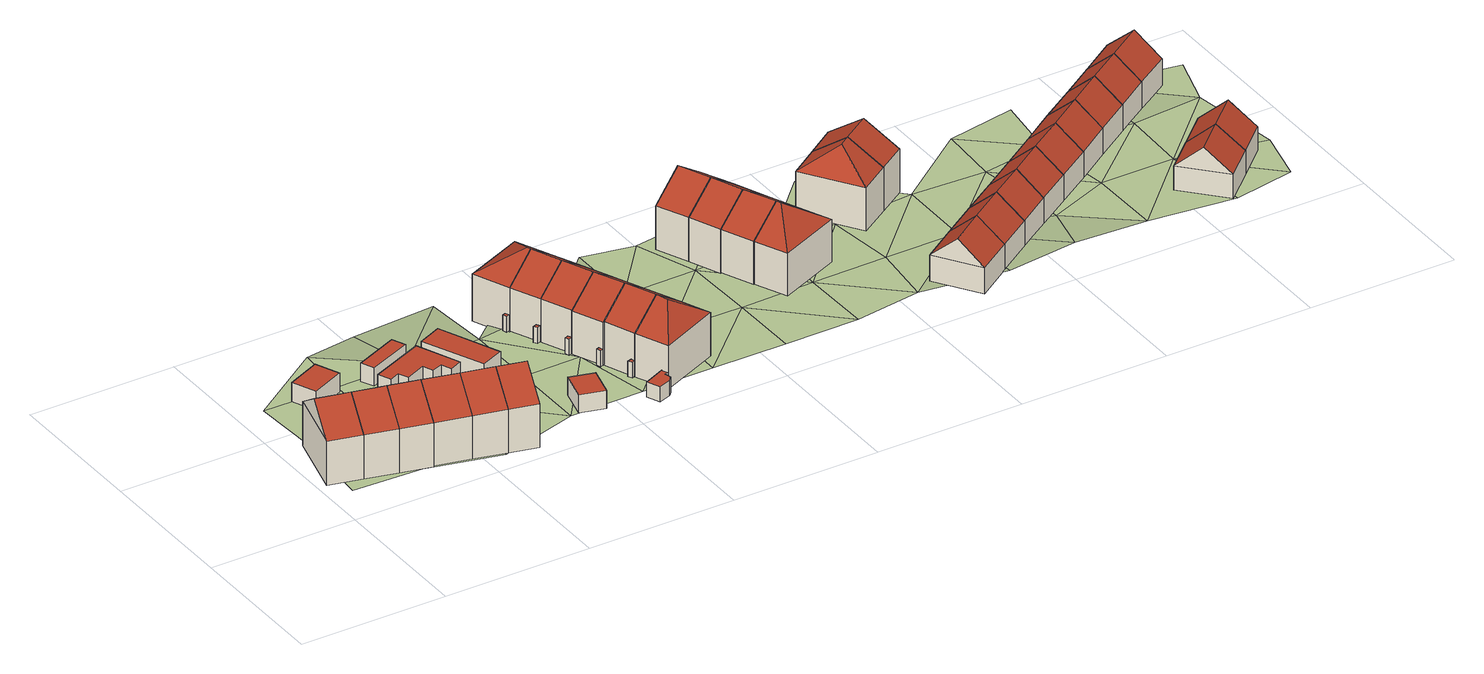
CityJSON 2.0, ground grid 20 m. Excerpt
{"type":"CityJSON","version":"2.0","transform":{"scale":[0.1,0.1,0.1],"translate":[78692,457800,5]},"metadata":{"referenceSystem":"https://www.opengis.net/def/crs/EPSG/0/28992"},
"CityObjects":{
"building1":{"type":"Building","attributes":{"RelativeEavesHeight":6.16,"AbsoluteEavesHeight":12.13,"RelativeRidgeHeight":9.35,"AbsoluteRidgeHeight":15.31,"roofType":"1030"},"geometry":[{"type":"Solid","lod":"2","boundaries":[[[[0,1,2,3]],[[1,4,5,2]],[[4,6,7,5]],[[6,0,3,7]],[[4,1,8]],[[0,6,9]],[[1,0,9,8]],[[6,4,8,9]],[[3,2,5,7]]]],"semantics":{"surfaces":[{"type":"WallSurface"},{"type":"RoofSurface","Slope":55.75,"Direction":193.83},{"type":"RoofSurface","Slope":55.75,"Direction":13.83},{"type":"GroundSurface"}],"values":[[0,0,0,0,0,0,1,2,3]]}}]},
"building2":{"type":"Building","attributes":{"RelativeEavesHeight":6.14,"AbsoluteEavesHeight":12.13,"RelativeRidgeHeight":9.33,"AbsoluteRidgeHeight":15.31,"roofType":"1030"},"geometry":[{"type":"Solid","lod":"2","boundaries":[[[[10,0,3,11]],[[0,6,7,3]],[[6,12,13,7]],[[12,10,11,13]],[[6,0,9]],[[10,12,14]],[[0,10,14,9]],[[12,6,9,14]],[[11,3,7,13]]]],"semantics":{"surfaces":[{"type":"WallSurface"},{"type":"RoofSurface","Slope":55.76,"Direction":193.85},{"type":"RoofSurface","Slope":55.76,"Direction":13.83},{"type":"GroundSurface"}],"values":[[0,0,0,0,0,0,1,2,3]]}}]},
"building3":{"type":"Building","attributes":{"RelativeEavesHeight":6.08,"AbsoluteEavesHeight":12.13,"RelativeRidgeHeight":9.27,"AbsoluteRidgeHeight":15.31,"roofType":"1030"},"geometry":[{"type":"Solid","lod":"2","boundaries":[[[[15,10,11,16]],[[10,12,13,11]],[[12,17,18,13]],[[17,15,16,18]],[[12,10,14]],[[15,17,19]],[[10,15,19,14]],[[17,12,14,19]],[[16,11,13,18]]]],"semantics":{"surfaces":[{"type":"WallSurface"},{"type":"RoofSurface","Slope":55.76,"Direction":193.86},{"type":"RoofSurface","Slope":55.76,"Direction":13.85},{"type":"GroundSurface"}],"values":[[0,0,0,0,0,0,1,2,3]]}}]},
"building4":{"type":"Building","attributes":{"RelativeEavesHeight":2.56,"AbsoluteEavesHeight":8.7,"RelativeRidgeHeight":2.56,"AbsoluteRidgeHeight":8.7,"roofType":"1000"},"geometry":[{"type":"Solid","lod":"2","boundaries":[[[[20,21,22,23]],[[21,24,25,22]],[[24,26,27,25]],[[26,20,23,27]],[[26,24,21,20]],[[23,22,25,27]]]],"semantics":{"surfaces":[{"type":"WallSurface"},{"type":"RoofSurface","Slope":90,"Direction":0},{"type":"GroundSurface"}],"values":[[0,0,0,0,1,2]]}}]},
"building5":{"type":"Building","attributes":{"RelativeEavesHeight":6.04,"AbsoluteEavesHeight":12.13,"RelativeRidgeHeight":9.23,"AbsoluteRidgeHeight":15.31,"roofType":"1030"},"geometry":[{"type":"Solid","lod":"2","boundaries":[[[[28,15,29,30]],[[15,17,31,29]],[[17,32,33,31]],[[32,28,30,33]],[[17,15,19]],[[28,32,34]],[[15,28,34,19]],[[32,17,19,34]],[[30,29,31,33]]]],"semantics":{"surfaces":[{"type":"WallSurface"},{"type":"RoofSurface","Slope":55.77,"Direction":193.83},{"type":"RoofSurface","Slope":55.77,"Direction":13.82},{"type":"GroundSurface"}],"values":[[0,0,0,0,0,0,1,2,3]]}}]},
"building6":{"type":"Building","attributes":{"RelativeEavesHeight":6.02,"AbsoluteEavesHeight":12.13,"RelativeRidgeHeight":9.2,"AbsoluteRidgeHeight":15.31,"roofType":"1030"},"geometry":[{"type":"Solid","lod":"2","boundaries":[[[[35,28,30,36]],[[28,32,33,30]],[[32,37,38,33]],[[37,35,36,38]],[[32,28,34]],[[35,37,39]],[[28,35,39,34]],[[37,32,34,39]],[[36,30,33,38]]]],"semantics":{"surfaces":[{"type":"WallSurface"},{"type":"RoofSurface","Slope":55.77,"Direction":193.84},{"type":"RoofSurface","Slope":55.77,"Direction":13.84},{"type":"GroundSurface"}],"values":[[0,0,0,0,0,0,1,2,3]]}}]},
"building7":{"type":"Building","attributes":{"RelativeEavesHeight":2.55,"AbsoluteEavesHeight":8.53,"RelativeRidgeHeight":2.55,"AbsoluteRidgeHeight":8.53,"roofType":"1000"},"geometry":[{"type":"Solid","lod":"2","boundaries":[[[[40,41,42,43]],[[41,44,45,42]],[[44,46,47,45]],[[46,40,43,47]],[[46,44,41,40]],[[43,42,45,47]]]],"semantics":{"surfaces":[{"type":"WallSurface"},{"type":"RoofSurface","Slope":90,"Direction":0},{"type":"GroundSurface"}],"values":[[0,0,0,0,1,2]]}}]},
"building8":{"type":"Building","attributes":{"RelativeEavesHeight":5.99,"AbsoluteEavesHeight":12.13,"RelativeRidgeHeight":9.18,"AbsoluteRidgeHeight":15.31,"roofType":"1030"},"geometry":[{"type":"Solid","lod":"2","boundaries":[[[[48,35,36,49]],[[35,37,38,36]],[[37,50,51,38]],[[50,48,49,51]],[[37,35,39]],[[48,50,52]],[[35,48,52,39]],[[50,37,39,52]],[[49,36,38,51]]]],"semantics":{"surfaces":[{"type":"WallSurface"},{"type":"RoofSurface","Slope":55.77,"Direction":193.84},{"type":"RoofSurface","Slope":55.77,"Direction":13.82},{"type":"GroundSurface"}],"values":[[0,0,0,0,0,0,1,2,3]]}}]},
"building9":{"type":"Building","attributes":{"RelativeEavesHeight":2.31,"AbsoluteEavesHeight":8.46,"RelativeRidgeHeight":2.31,"AbsoluteRidgeHeight":8.46,"roofType":"1000"},"geometry":[{"type":"Solid","lod":"2","boundaries":[[[[53,54,55,56]],[[54,57,58,55]],[[57,59,60,58]],[[59,61,62,60]],[[61,63,64,62]],[[63,65,66,64]],[[65,67,68,66]],[[67,69,70,68]],[[69,71,72,70]],[[71,53,56,72]],[[71,69,67,65,63,61,59,57,54,53]],[[56,55,58,60,62,64,66,68,70,72]]]],"semantics":{"surfaces":[{"type":"WallSurface"},{"type":"RoofSurface","Slope":90,"Direction":0},{"type":"GroundSurface"}],"values":[[0,0,0,0,0,0,0,0,0,0,1,2]]}}]},
"building10":{"type":"Building","attributes":{"RelativeEavesHeight":2.47,"AbsoluteEavesHeight":8.46,"RelativeRidgeHeight":2.47,"AbsoluteRidgeHeight":8.46,"roofType":"1000"},"geometry":[{"type":"Solid","lod":"2","boundaries":[[[[73,74,75,76]],[[74,77,78,75]],[[77,79,80,78]],[[79,73,76,80]],[[79,77,74,73]],[[76,75,78,80]]]],"semantics":{"surfaces":[{"type":"WallSurface"},{"type":"RoofSurface","Slope":90,"Direction":0},{"type":"GroundSurface"}],"values":[[0,0,0,0,1,2]]}}]},
"building11":{"type":"Building","attributes":{"RelativeEavesHeight":2.53,"AbsoluteEavesHeight":8.64,"RelativeRidgeHeight":2.53,"AbsoluteRidgeHeight":8.64,"roofType":"1000"},"geometry":[{"type":"Solid","lod":"2","boundaries":[[[[81,82,83,84]],[[82,85,86,83]],[[85,87,88,86]],[[87,81,84,88]],[[87,85,82,81]],[[84,83,86,88]]]],"semantics":{"surfaces":[{"type":"WallSurface"},{"type":"RoofSurface","Slope":90,"Direction":0},{"type":"GroundSurface"}],"values":[[0,0,0,0,1,2]]}}]},
"building12":{"type":"Building","children":["building12-1","building12-2"]},
"building12-1":{"type":"BuildingPart","attributes":{"RelativeEavesHeight":6.5,"AbsoluteEavesHeight":11.93,"RelativeRidgeHeight":9.55,"AbsoluteRidgeHeight":14.97,"roofType":"1130"},"parents":["building12"],"geometry":[{"type":"Solid","lod":"2","boundaries":[[[[89,90,91,92]],[[90,93,94,91]],[[93,95,96,94]],[[95,89,92,96]],[[93,90,97]],[[89,95,98]],[[90,89,98,97]],[[95,93,97,98]],[[92,91,94,96]]]],"semantics":{"surfaces":[{"type":"WallSurface"},{"type":"RoofSurface","Slope":57.34,"Direction":336.63},{"type":"RoofSurface","Slope":55.5,"Direction":246.81},{"type":"RoofSurface","Slope":55.3,"Direction":66.67},{"type":"GroundSurface"}],"values":[[0,0,0,0,1,0,2,3,4]]}}]},
"building12-2":{"type":"BuildingPart","attributes":{"RelativeEavesHeight":2.2,"AbsoluteEavesHeight":8.21,"RelativeRidgeHeight":2.2,"AbsoluteRidgeHeight":8.21,"roofType":"1000"},"parents":["building12"],"geometry":[{"type":"Solid","lod":"2","boundaries":[[[[99,100,101,102]],[[100,103,104,101]],[[103,105,106,104]],[[105,99,102,106]],[[105,103,100,99]],[[102,101,104,106]]]],"semantics":{"surfaces":[{"type":"WallSurface"},{"type":"RoofSurface","Slope":90,"Direction":0},{"type":"GroundSurface"}],"values":[[0,0,0,0,1,2]]}}]},
"building13":{"type":"Building","children":["building13-1","building13-2"]},
"building13-1":{"type":"BuildingPart","attributes":{"RelativeEavesHeight":2.21,"AbsoluteEavesHeight":8.21,"RelativeRidgeHeight":2.21,"AbsoluteRidgeHeight":8.21,"roofType":"1000"},"parents":["building13"],"geometry":[{"type":"Solid","lod":"2","boundaries":[[[[107,108,109,110]],[[108,111,112,109]],[[111,113,114,112]],[[113,107,110,114]],[[113,111,108,107]],[[110,109,112,114]]]],"semantics":{"surfaces":[{"type":"WallSurface"},{"type":"RoofSurface","Slope":90,"Direction":0},{"type":"GroundSurface"}],"values":[[0,0,0,0,1,2]]}}]},
"building13-2":{"type":"BuildingPart","attributes":{"RelativeEavesHeight":6.06,"AbsoluteEavesHeight":11.93,"RelativeRidgeHeight":9.11,"AbsoluteRidgeHeight":14.97,"roofType":"1030"},"parents":["building13"],"geometry":[{"type":"Solid","lod":"2","boundaries":[[[[115,89,116,117]],[[89,95,118,116]],[[95,119,120,118]],[[119,115,117,120]],[[95,89,98]],[[115,119,121]],[[89,115,121,98]],[[119,95,98,121]],[[117,116,118,120]]]],"semantics":{"surfaces":[{"type":"WallSurface"},{"type":"RoofSurface","Slope":55.39,"Direction":246.54},{"type":"RoofSurface","Slope":55.39,"Direction":66.53},{"type":"GroundSurface"}],"values":[[0,0,0,0,0,0,1,2,3]]}}]},
"building14":{"type":"Building","children":["building14-1","building14-2"]},
"building14-1":{"type":"BuildingPart","attributes":{"RelativeEavesHeight":6.02,"AbsoluteEavesHeight":11.93,"RelativeRidgeHeight":9.07,"AbsoluteRidgeHeight":14.97,"roofType":"1030"},"parents":["building14"],"geometry":[{"type":"Solid","lod":"2","boundaries":[[[[122,115,117,123]],[[115,119,120,117]],[[119,124,125,120]],[[124,122,123,125]],[[119,115,121]],[[122,124,126]],[[115,122,126,121]],[[124,119,121,126]],[[123,117,120,125]]]],"semantics":{"surfaces":[{"type":"WallSurface"},{"type":"RoofSurface","Slope":55.4,"Direction":246.6},{"type":"RoofSurface","Slope":55.4,"Direction":66.56},{"type":"GroundSurface"}],"values":[[0,0,0,0,0,0,1,2,3]]}}]},
"building14-2":{"type":"BuildingPart","attributes":{"RelativeEavesHeight":2.21,"AbsoluteEavesHeight":8.21,"RelativeRidgeHeight":2.21,"AbsoluteRidgeHeight":8.21,"roofType":"1000"},"parents":["building14"],"geometry":[{"type":"Solid","lod":"2","boundaries":[[[[127,128,129,130]],[[128,131,132,129]],[[131,133,134,132]],[[133,127,130,134]],[[133,131,128,127]],[[130,129,132,134]]]],"semantics":{"surfaces":[{"type":"WallSurface"},{"type":"RoofSurface","Slope":90,"Direction":0},{"type":"GroundSurface"}],"values":[[0,0,0,0,1,2]]}}]},
"building15":{"type":"Building","children":["building15-1","building15-2"]},
"building15-1":{"type":"BuildingPart","attributes":{"RelativeEavesHeight":6.07,"AbsoluteEavesHeight":11.93,"RelativeRidgeHeight":9.12,"AbsoluteRidgeHeight":14.97,"roofType":"1030"},"parents":["building15"],"geometry":[{"type":"Solid","lod":"2","boundaries":[[[[135,136,137,138]],[[136,124,125,137]],[[124,139,140,125]],[[139,135,138,140]],[[124,136,126]],[[135,139,141]],[[136,135,141,126]],[[139,124,126,141]],[[138,137,125,140]]]],"semantics":{"surfaces":[{"type":"WallSurface"},{"type":"RoofSurface","Slope":55.54,"Direction":246.6},{"type":"RoofSurface","Slope":55.54,"Direction":66.55},{"type":"GroundSurface"}],"values":[[0,0,0,0,0,0,1,2,3]]}}]},
"building15-2":{"type":"BuildingPart","attributes":{"RelativeEavesHeight":2.19,"AbsoluteEavesHeight":8.21,"RelativeRidgeHeight":2.19,"AbsoluteRidgeHeight":8.21,"roofType":"1000"},"parents":["building15"],"geometry":[{"type":"Solid","lod":"2","boundaries":[[[[142,143,144,145]],[[143,146,147,144]],[[146,148,149,147]],[[148,142,145,149]],[[148,146,143,142]],[[145,144,147,149]]]],"semantics":{"surfaces":[{"type":"WallSurface"},{"type":"RoofSurface","Slope":90,"Direction":0},{"type":"GroundSurface"}],"values":[[0,0,0,0,1,2]]}}]},
"building16":{"type":"Building","children":["building16-1","building16-2"]},
"building16-1":{"type":"BuildingPart","attributes":{"RelativeEavesHeight":6.02,"AbsoluteEavesHeight":11.93,"RelativeRidgeHeight":9.07,"AbsoluteRidgeHeight":14.97,"roofType":"1130"},"parents":["building16"],"geometry":[{"type":"Solid","lod":"2","boundaries":[[[[150,151,152,153]],[[151,154,155,152]],[[154,156,157,155]],[[156,150,153,157]],[[154,151,158]],[[150,156,159]],[[151,150,159,158]],[[156,154,158,159]],[[153,152,155,157]]]],"semantics":{"surfaces":[{"type":"WallSurface"},{"type":"RoofSurface","Slope":45,"Direction":156.44},{"type":"RoofSurface","Slope":55.56,"Direction":66.54},{"type":"RoofSurface","Slope":55.56,"Direction":246.61},{"type":"GroundSurface"}],"values":[[0,0,0,0,1,0,2,3,4]]}}]},
"building16-2":{"type":"BuildingPart","attributes":{"RelativeEavesHeight":2.07,"AbsoluteEavesHeight":8.21,"RelativeRidgeHeight":2.07,"AbsoluteRidgeHeight":8.21,"roofType":"1000"},"parents":["building16"],"geometry":[{"type":"Solid","lod":"2","boundaries":[[[[160,161,162,163]],[[161,164,165,162]],[[164,166,167,165]],[[166,168,169,167]],[[168,170,171,169]],[[170,172,173,171]],[[172,174,175,173]],[[174,160,163,175]],[[174,172,170,168,166,164,161,160]],[[163,162,165,167,169,171,173,175]]]],"semantics":{"surfaces":[{"type":"WallSurface"},{"type":"RoofSurface","Slope":90,"Direction":0},{"type":"GroundSurface"}],"values":[[0,0,0,0,0,0,0,0,1,2]]}}]},
"building17":{"type":"Building","children":["building17-1","building17-2"]},
"building17-1":{"type":"BuildingPart","attributes":{"RelativeEavesHeight":6.07,"AbsoluteEavesHeight":11.93,"RelativeRidgeHeight":9.12,"AbsoluteRidgeHeight":14.97,"roofType":"1030"},"parents":["building17"],"geometry":[{"type":"Solid","lod":"2","boundaries":[[[[156,176,177,157]],[[176,139,140,177]],[[139,150,153,140]],[[150,156,157,153]],[[139,176,141]],[[156,150,159]],[[176,156,159,141]],[[150,139,141,159]],[[157,177,140,153]]]],"semantics":{"surfaces":[{"type":"WallSurface"},{"type":"RoofSurface","Slope":55.41,"Direction":246.61},{"type":"RoofSurface","Slope":55.41,"Direction":66.55},{"type":"GroundSurface"}],"values":[[0,0,0,0,0,0,1,2,3]]}}]},
"building17-2":{"type":"BuildingPart","attributes":{"RelativeEavesHeight":2.15,"AbsoluteEavesHeight":8.21,"RelativeRidgeHeight":2.15,"AbsoluteRidgeHeight":8.21,"roofType":"1000"},"parents":["building17"],"geometry":[{"type":"Solid","lod":"2","boundaries":[[[[178,179,180,181]],[[179,182,183,180]],[[182,184,185,183]],[[184,178,181,185]],[[184,182,179,178]],[[181,180,183,185]]]],"semantics":{"surfaces":[{"type":"WallSurface"},{"type":"RoofSurface","Slope":90,"Direction":0},{"type":"GroundSurface"}],"values":[[0,0,0,0,1,2]]}}]},
"building18":{"type":"Building","attributes":{"RelativeEavesHeight":6.16,"AbsoluteEavesHeight":11.81,"RelativeRidgeHeight":9.36,"AbsoluteRidgeHeight":15.02,"roofType":"1030"},"geometry":[{"type":"Solid","lod":"2","boundaries":[[[[186,187,188,189]],[[187,190,191,188]],[[190,192,193,191]],[[192,186,189,193]],[[190,187,194]],[[186,192,195]],[[187,186,195,194]],[[192,190,194,195]],[[189,188,191,193]]]],"semantics":{"surfaces":[{"type":"WallSurface"},{"type":"RoofSurface","Slope":54.95,"Direction":246.52},{"type":"RoofSurface","Slope":54.95,"Direction":66.51},{"type":"GroundSurface"}],"values":[[0,0,0,0,0,0,1,2,3]]}}]},
"building19":{"type":"Building","attributes":{"RelativeEavesHeight":6.1,"AbsoluteEavesHeight":11.81,"RelativeRidgeHeight":9.31,"AbsoluteRidgeHeight":15.02,"roofType":"1030"},"geometry":[{"type":"Solid","lod":"2","boundaries":[[[[196,186,189,197]],[[186,192,193,189]],[[192,198,199,193]],[[198,196,197,199]],[[192,186,195]],[[196,198,200]],[[186,196,200,195]],[[198,192,195,200]],[[197,189,193,199]]]],"semantics":{"surfaces":[{"type":"WallSurface"},{"type":"RoofSurface","Slope":54.95,"Direction":246.52},{"type":"RoofSurface","Slope":54.95,"Direction":66.5},{"type":"GroundSurface"}],"values":[[0,0,0,0,0,0,1,2,3]]}}]},
"building20":{"type":"Building","attributes":{"RelativeEavesHeight":6.04,"AbsoluteEavesHeight":11.81,"RelativeRidgeHeight":9.25,"AbsoluteRidgeHeight":15.02,"roofType":"1030"},"geometry":[{"type":"Solid","lod":"2","boundaries":[[[[201,196,202,203]],[[196,198,204,202]],[[198,205,206,204]],[[205,201,203,206]],[[198,196,200]],[[201,205,207]],[[196,201,207,200]],[[205,198,200,207]],[[203,202,204,206]]]],"semantics":{"surfaces":[{"type":"WallSurface"},{"type":"RoofSurface","Slope":54.96,"Direction":246.52},{"type":"RoofSurface","Slope":54.96,"Direction":66.51},{"type":"GroundSurface"}],"values":[[0,0,0,0,0,0,1,2,3]]}}]},
"building21":{"type":"Building","attributes":{"RelativeEavesHeight":5.94,"AbsoluteEavesHeight":11.81,"RelativeRidgeHeight":9.15,"AbsoluteRidgeHeight":15.02,"roofType":"1130"},"geometry":[{"type":"Solid","lod":"2","boundaries":[[[[205,208,209,210]],[[208,211,212,209]],[[211,201,213,212]],[[201,205,210,213]],[[211,208,214]],[[205,201,207]],[[208,205,207,214]],[[201,211,214,207]],[[210,209,212,213]]]],"semantics":{"surfaces":[{"type":"WallSurface"},{"type":"RoofSurface","Slope":51.64,"Direction":156.51},{"type":"RoofSurface","Slope":54.99,"Direction":66.54},{"type":"RoofSurface","Slope":54.95,"Direction":246.57},{"type":"GroundSurface"}],"values":[[0,0,0,0,1,0,2,3,4]]}}]},
"building22":{"type":"Building","attributes":{"RelativeEavesHeight":3.6,"AbsoluteEavesHeight":9.72,"RelativeRidgeHeight":6.72,"AbsoluteRidgeHeight":12.84,"roofType":"1030"},"geometry":[{"type":"Solid","lod":"2","boundaries":[[[[215,216,217,218]],[[216,219,220,217]],[[219,221,222,220]],[[221,215,218,222]],[[219,216,223]],[[215,221,224]],[[216,215,224,223]],[[221,219,223,224]],[[218,217,220,222]]]],"semantics":{"surfaces":[{"type":"WallSurface"},{"type":"RoofSurface","Slope":48.75,"Direction":146.37},{"type":"RoofSurface","Slope":48.75,"Direction":326.37},{"type":"GroundSurface"}],"values":[[0,0,0,0,0,0,1,2,3]]}}]},
"building23":{"type":"Building","attributes":{"RelativeEavesHeight":5.96,"AbsoluteEavesHeight":11.97,"RelativeRidgeHeight":9.07,"AbsoluteRidgeHeight":15.08,"roofType":"1130"},"geometry":[{"type":"Solid","lod":"2","boundaries":[[[[225,226,227,228]],[[226,229,230,227]],[[229,231,232,230]],[[231,225,228,232]],[[229,226,233]],[[225,231,234]],[[226,225,234,233]],[[231,229,233,234]],[[228,227,230,232]]]],"semantics":{"surfaces":[{"type":"WallSurface"},{"type":"RoofSurface","Slope":45,"Direction":235.88},{"type":"RoofSurface","Slope":55.8,"Direction":146.37},{"type":"RoofSurface","Slope":55.8,"Direction":326.11},{"type":"GroundSurface"}],"values":[[0,0,0,0,1,0,2,3,4]]}}]},
"building24":{"type":"Building","attributes":{"RelativeEavesHeight":5.96,"AbsoluteEavesHeight":11.97,"RelativeRidgeHeight":9.06,"AbsoluteRidgeHeight":15.08,"roofType":"1030"},"geometry":[{"type":"Solid","lod":"2","boundaries":[[[[235,225,228,236]],[[225,231,232,228]],[[231,237,238,232]],[[237,235,236,238]],[[231,225,234]],[[235,237,239]],[[225,235,239,234]],[[237,231,234,239]],[[236,228,232,238]]]],"semantics":{"surfaces":[{"type":"WallSurface"},{"type":"RoofSurface","Slope":55.86,"Direction":146.32},{"type":"RoofSurface","Slope":55.86,"Direction":326.15},{"type":"GroundSurface"}],"values":[[0,0,0,0,0,0,1,2,3]]}}]},
"building25":{"type":"Building","attributes":{"RelativeEavesHeight":3.6,"AbsoluteEavesHeight":9.72,"RelativeRidgeHeight":6.72,"AbsoluteRidgeHeight":12.84,"roofType":"1030"},"geometry":[{"type":"Solid","lod":"2","boundaries":[[[[240,215,218,241]],[[215,221,222,218]],[[221,242,243,222]],[[242,240,241,243]],[[221,215,224]],[[240,242,244]],[[215,240,244,224]],[[242,221,224,244]],[[241,218,222,243]]]],"semantics":{"surfaces":[{"type":"WallSurface"},{"type":"RoofSurface","Slope":48.75,"Direction":146.37},{"type":"RoofSurface","Slope":48.75,"Direction":326.37},{"type":"GroundSurface"}],"values":[[0,0,0,0,0,0,1,2,3]]}}]},
"building26":{"type":"Building","attributes":{"RelativeEavesHeight":3.61,"AbsoluteEavesHeight":9.72,"RelativeRidgeHeight":6.73,"AbsoluteRidgeHeight":12.84,"roofType":"1030"},"geometry":[{"type":"Solid","lod":"2","boundaries":[[[[245,240,241,246]],[[240,242,243,241]],[[242,247,248,243]],[[247,245,246,248]],[[242,240,244]],[[245,247,249]],[[240,245,249,244]],[[247,242,244,249]],[[246,241,243,248]]]],"semantics":{"surfaces":[{"type":"WallSurface"},{"type":"RoofSurface","Slope":48.74,"Direction":146.36},{"type":"RoofSurface","Slope":48.74,"Direction":326.37},{"type":"GroundSurface"}],"values":[[0,0,0,0,0,0,1,2,3]]}}]},
"building27":{"type":"Building","attributes":{"RelativeEavesHeight":3.61,"AbsoluteEavesHeight":9.72,"RelativeRidgeHeight":6.73,"AbsoluteRidgeHeight":12.84,"roofType":"1030"},"geometry":[{"type":"Solid","lod":"2","boundaries":[[[[250,245,246,251]],[[245,247,248,246]],[[247,252,253,248]],[[252,250,251,253]],[[247,245,249]],[[250,252,254]],[[245,250,254,249]],[[252,247,249,254]],[[251,246,248,253]]]],"semantics":{"surfaces":[{"type":"WallSurface"},{"type":"RoofSurface","Slope":48.74,"Direction":146.37},{"type":"RoofSurface","Slope":48.74,"Direction":326.37},{"type":"GroundSurface"}],"values":[[0,0,0,0,0,0,1,2,3]]}}]},
"building28":{"type":"Building","attributes":{"RelativeEavesHeight":3.65,"AbsoluteEavesHeight":9.72,"RelativeRidgeHeight":6.77,"AbsoluteRidgeHeight":12.84,"roofType":"1030"},"geometry":[{"type":"Solid","lod":"2","boundaries":[[[[255,250,251,256]],[[250,252,253,251]],[[252,257,258,253]],[[257,255,256,258]],[[252,250,254]],[[255,257,259]],[[250,255,259,254]],[[257,252,254,259]],[[256,251,253,258]]]],"semantics":{"surfaces":[{"type":"WallSurface"},{"type":"RoofSurface","Slope":48.73,"Direction":146.37},{"type":"RoofSurface","Slope":48.73,"Direction":326.37},{"type":"GroundSurface"}],"values":[[0,0,0,0,0,0,1,2,3]]}}]},
"building29":{"type":"Building","attributes":{"RelativeEavesHeight":3.73,"AbsoluteEavesHeight":9.72,"RelativeRidgeHeight":6.85,"AbsoluteRidgeHeight":12.84,"roofType":"1030"},"geometry":[{"type":"Solid","lod":"2","boundaries":[[[[260,255,261,262]],[[255,257,263,261]],[[257,264,265,263]],[[264,260,262,265]],[[257,255,259]],[[260,264,266]],[[255,260,266,259]],[[264,257,259,266]],[[262,261,263,265]]]],"semantics":{"surfaces":[{"type":"WallSurface"},{"type":"RoofSurface","Slope":48.73,"Direction":146.37},{"type":"RoofSurface","Slope":48.73,"Direction":326.37},{"type":"GroundSurface"}],"values":[[0,0,0,0,0,0,1,2,3]]}}]},
"building30":{"type":"Building","attributes":{"RelativeEavesHeight":3.73,"AbsoluteEavesHeight":9.72,"RelativeRidgeHeight":6.85,"AbsoluteRidgeHeight":12.84,"roofType":"1030"},"geometry":[{"type":"Solid","lod":"2","boundaries":[[[[267,260,262,268]],[[260,264,265,262]],[[264,269,270,265]],[[269,267,268,270]],[[264,260,266]],[[267,269,271]],[[260,267,271,266]],[[269,264,266,271]],[[268,262,265,270]]]],"semantics":{"surfaces":[{"type":"WallSurface"},{"type":"RoofSurface","Slope":48.73,"Direction":146.36},{"type":"RoofSurface","Slope":48.73,"Direction":326.37},{"type":"GroundSurface"}],"values":[[0,0,0,0,0,0,1,2,3]]}}]},
"building31":{"type":"Building","attributes":{"RelativeEavesHeight":3.29,"AbsoluteEavesHeight":9.72,"RelativeRidgeHeight":6.41,"AbsoluteRidgeHeight":12.84,"roofType":"1030"},"geometry":[{"type":"Solid","lod":"2","boundaries":[[[[272,273,274,275]],[[273,276,277,274]],[[276,278,279,277]],[[278,272,275,279]],[[276,273,280]],[[272,278,281]],[[273,272,281,280]],[[278,276,280,281]],[[275,274,277,279]]]],"semantics":{"surfaces":[{"type":"WallSurface"},{"type":"RoofSurface","Slope":49.27,"Direction":137.4},{"type":"RoofSurface","Slope":49.27,"Direction":317.36},{"type":"GroundSurface"}],"values":[[0,0,0,0,0,0,1,2,3]]}}]},
"building32":{"type":"Building","attributes":{"RelativeEavesHeight":3.74,"AbsoluteEavesHeight":9.72,"RelativeRidgeHeight":6.86,"AbsoluteRidgeHeight":12.84,"roofType":"1030"},"geometry":[{"type":"Solid","lod":"2","boundaries":[[[[282,267,268,283]],[[267,269,270,268]],[[269,284,285,270]],[[284,282,283,285]],[[269,267,271]],[[282,284,286]],[[267,282,286,271]],[[284,269,271,286]],[[283,268,270,285]]]],"semantics":{"surfaces":[{"type":"WallSurface"},{"type":"RoofSurface","Slope":48.73,"Direction":146.37},{"type":"RoofSurface","Slope":48.73,"Direction":326.38},{"type":"GroundSurface"}],"values":[[0,0,0,0,0,0,1,2,3]]}}]},
"building33":{"type":"Building","attributes":{"RelativeEavesHeight":3.31,"AbsoluteEavesHeight":9.72,"RelativeRidgeHeight":6.43,"AbsoluteRidgeHeight":12.84,"roofType":"1030"},"geometry":[{"type":"Solid","lod":"2","boundaries":[[[[287,272,275,288]],[[272,278,279,275]],[[278,289,290,279]],[[289,287,288,290]],[[278,272,281]],[[287,289,291]],[[272,287,291,281]],[[289,278,281,291]],[[288,275,279,290]]]],"semantics":{"surfaces":[{"type":"WallSurface"},{"type":"RoofSurface","Slope":49.3,"Direction":137.4},{"type":"RoofSurface","Slope":49.3,"Direction":317.37},{"type":"GroundSurface"}],"values":[[0,0,0,0,0,0,1,2,3]]}}]},
"building34":{"type":"Building","attributes":{"RelativeEavesHeight":3.74,"AbsoluteEavesHeight":9.72,"RelativeRidgeHeight":6.86,"AbsoluteRidgeHeight":12.84,"roofType":"1030"},"geometry":[{"type":"Solid","lod":"2","boundaries":[[[[292,282,283,293]],[[282,284,285,283]],[[284,294,295,285]],[[294,292,293,295]],[[284,282,286]],[[292,294,296]],[[282,292,296,286]],[[294,284,286,296]],[[293,283,285,295]]]],"semantics":{"surfaces":[{"type":"WallSurface"},{"type":"RoofSurface","Slope":48.72,"Direction":146.37},{"type":"RoofSurface","Slope":48.72,"Direction":326.37},{"type":"GroundSurface"}],"values":[[0,0,0,0,0,0,1,2,3]]}}]},
"terrain1":{"type":"TINRelief","geometry":[{"type":"CompositeSurface","lod":"2","boundaries":[[[297,298,299]],[[300,297,301]],[[297,299,302]],[[297,302,301]],[[300,301,303]],[[302,299,304]],[[299,305,304]],[[301,302,306]],[[303,301,306]],[[302,304,306]],[[304,305,307]],[[303,306,308]],[[306,304,309]],[[304,307,309]],[[308,306,310]],[[306,309,311]],[[306,311,310]],[[309,307,312]],[[311,309,312]],[[307,313,312]],[[311,312,314]],[[312,313,315]],[[311,314,316]],[[313,317,315]],[[314,312,315]],[[314,315,318]],[[314,318,319]],[[315,317,320]],[[317,321,320]],[[318,315,322]],[[319,318,323]],[[315,320,322]],[[318,322,323]],[[320,321,324]],[[322,320,325]],[[320,324,325]],[[323,322,326]],[[322,325,327]],[[322,327,326]],[[325,324,328]],[[327,325,329]],[[325,328,330]],[[325,330,329]],[[327,329,331]],[[330,328,332]],[[328,333,332]],[[329,330,334]],[[331,329,334]],[[330,332,334]],[[332,333,335]],[[334,332,336]],[[332,335,337]],[[332,337,336]],[[334,336,338]],[[337,335,339]],[[336,337,340]],[[337,339,340]],[[338,336,341]],[[336,340,341]],[[338,341,342]],[[340,339,343]],[[341,340,344]],[[339,345,343]],[[340,343,344]],[[341,344,346]],[[343,345,347]],[[344,343,348]],[[343,347,349]],[[346,344,348]],[[343,349,348]],[[346,348,350]]]}]}
},
"vertices":[
[51,62,71],[7,73,71],[7,73,10],[51,62,10],[30,163,71],[30,163,10],[74,153,71],[74,153,10],[18,118,103],[62,107,103],
[94,51,71],[94,51,10],[116,142,71],[116,142,10],[105,97,103],
[135,41,71],[135,41,10],[158,132,71],[158,132,10],[146,87,103],
[115,271,37],[129,239,37],[129,239,11],[115,271,11],[84,219,37],[84,219,11],[70,251,37],[70,251,11],
[182,30,71],[135,41,11],[182,30,11],[158,132,11],[205,120,71],[205,120,11],[193,75,103],
[225,19,71],[225,19,11],[246,110,71],[246,110,11],[236,65,103],
[222,272,35],[230,254,35],[230,254,10],[222,272,10],[171,229,35],[171,229,10],[163,247,35],[163,247,10],
[263,10,71],[263,10,11],[285,101,71],[285,101,11],[274,55,103],
[264,187,35],[247,179,35],[247,179,11],[264,187,11],[241,193,35],[241,193,11],[227,188,35],[227,188,11],[221,202,35],[221,202,11],[194,190,35],[194,190,11],[188,203,35],[188,203,11],[174,197,35],[174,197,11],[167,215,35],[167,215,11],[239,245,35],[239,245,11],
[249,250,35],[281,264,35],[281,264,10],[249,250,10],[316,181,35],[316,181,10],[285,168,35],[285,168,10],
[352,90,36],[385,81,36],[385,81,11],[352,90,11],[375,41,36],[375,41,11],[342,50,36],[342,50,11],
[371,249,69],[350,298,69],[350,298,4],[371,249,4],[431,333,69],[431,333,4],[452,284,69],[452,284,4],[410,272,100],[412,267,100],
[371,249,32],[366,247,32],[366,247,10],[371,249,10],[364,253,32],[364,253,10],[369,255,32],[369,255,10],
[384,207,32],[381,212,32],[381,212,10],[384,207,10],[386,214,32],[386,214,10],[389,209,32],[389,209,10],
[389,209,69],[371,249,9],[389,209,9],[452,284,9],[470,244,69],[470,244,9],[429,226,100],
[407,168,69],[407,168,9],[488,203,69],[488,203,9],[447,185,100],
[407,168,32],[401,165,32],[401,165,10],[407,168,10],[399,171,32],[399,171,10],[404,173,32],[404,173,10],
[424,126,69],[406,167,69],[406,167,9],[424,126,9],[506,162,69],[506,162,9],[465,144,100],
[424,126,32],[419,124,32],[419,124,10],[424,126,10],[417,130,32],[417,130,10],[422,132,32],[422,132,10],
[524,120,69],[542,77,69],[542,77,9],[524,120,9],[461,41,69],[461,41,9],[442,85,69],[442,85,9],[489,87,100],[483,103,100],
[461,41,32],[456,40,32],[456,40,11],[461,41,11],[457,37,32],[457,37,11],[458,31,32],[458,31,11],[453,26,32],[453,26,11],[436,19,32],[436,19,11],[428,37,32],[428,37,11],[457,50,32],[457,50,11],
[425,127,69],[425,127,9],
[442,85,32],[437,82,32],[437,82,11],[442,85,11],[434,88,32],[434,88,11],[440,90,32],[440,90,11],
[633,270,68],[614,313,68],[614,313,7],[633,270,7],[698,349,68],[698,349,7],[717,306,68],[717,306,7],[656,331,100],[675,288,100],
[651,228,68],[651,228,7],[735,264,68],[735,264,7],[693,246,100],
[670,185,68],[651,228,8],[670,185,8],[735,264,8],[754,221,68],[754,221,8],[712,203,100],
[773,177,68],[773,177,9],[754,221,9],[689,141,68],[689,141,9],[670,185,9],[715,196,100],
[934,51,47],[886,19,47],[886,19,11],[934,51,11],[847,78,47],[847,78,11],[894,110,47],[894,110,11],[867,49,78],[914,81,78],
[884,239,70],[843,212,70],[843,212,10],[884,239,10],[792,287,70],[792,287,10],[832,314,70],[832,314,10],[843,267,101],[858,277,101],
[922,264,70],[922,264,10],[871,341,70],[871,341,10],[896,302,101],
[981,82,47],[981,82,11],[941,141,47],[941,141,11],[961,112,78],
[1027,113,47],[1027,113,11],[988,172,47],[988,172,11],[1008,143,78],
[1074,144,47],[1074,144,11],[1035,203,47],[1035,203,11],[1054,174,78],
[1121,175,47],[1121,175,11],[1081,234,47],[1081,234,11],[1101,205,78],
[1168,207,47],[1121,175,10],[1168,207,10],[1081,234,10],[1128,266,47],[1128,266,10],[1148,236,78],
[1215,238,47],[1215,238,10],[1176,297,47],[1176,297,10],[1195,268,78],
[1284,76,47],[1243,39,47],[1243,39,14],[1284,76,14],[1194,92,47],[1194,92,14],[1234,129,47],[1234,129,14],[1219,66,78],[1259,103,78],
[1261,269,47],[1261,269,10],[1222,328,47],[1222,328,10],[1241,298,78],
[1324,113,47],[1324,113,14],[1275,167,47],[1275,167,14],[1300,140,78],
[1309,300,47],[1309,300,10],[1270,360,47],[1270,360,10],[1289,330,78],
[34,156,13],[28,49,9],[121,43,11],[30,249,12],[131,249,11],[132,152,12],[136,322,12],[229,147,12],[221,17,11],[229,250,11],[330,48,12],[213,342,4],[329,151,12],[329,351,3],[330,251,10],[410,155,10],[430,49,12],[453,269,10],[531,151,8],[436,345,3],[528,50,11],[530,250,6],[531,350,4],[630,148,9],[629,50,11],[629,250,7],[600,334,6],[730,50,11],[729,149,10],[730,348,10],[735,251,10],[821,64,11],[820,244,10],[830,149,11],[830,350,10],[930,150,11],[935,42,15],[930,251,11],[1030,50,18],[1031,248,10],[1047,118,14],[1036,332,10],[1130,49,15],[1130,150,14],[1118,262,10],[1130,350,9],[1230,150,14],[1233,241,14],[1248,37,14],[1230,349,9],[1330,50,16],[1329,249,14],[1349,127,13],[1350,320,14]
]}
